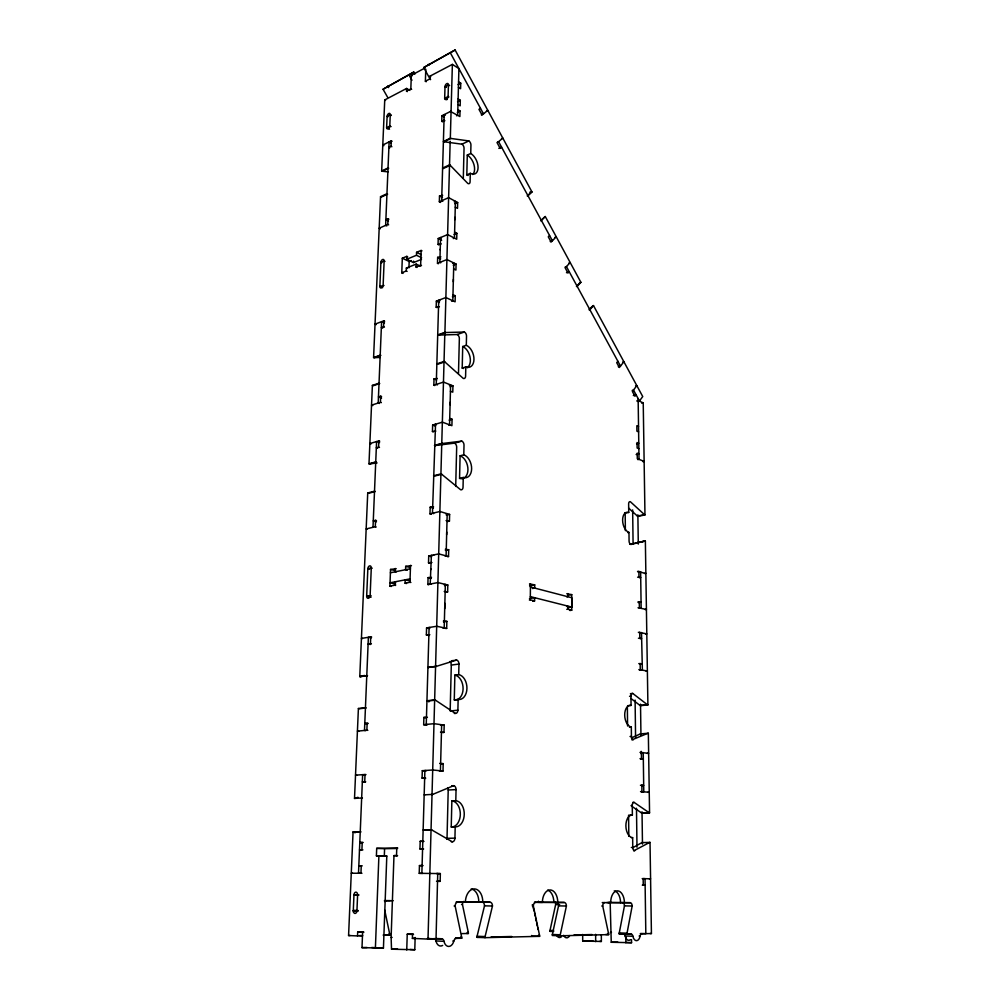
<?xml version="1.0" encoding="UTF-8"?>
<svg xmlns="http://www.w3.org/2000/svg" width="1000" height="1000" viewBox="0 0 1000 1000"><rect width="100%" height="100%" fill="white"/><g stroke="black" fill="none" stroke-linecap="round" stroke-linejoin="round"><path stroke-width="1.5" d="M566.812 593.737L571.737 594.637L571.737 610.212L567.725 609.212L567.725 606.075L566.8 606.225M567.737 593.587L567.725 596.7L566.8 596.85M567.537 607.762L571.75 607.087L571.75 597.737L530.438 586.975M532.712 601.237L534.575 600.925L534.6 597.712L529.475 598.575M529.513 583.938L534.7 584.888L534.675 588.088L532.35 588.5M534.575 600.925L530.312 599.862L530.45 583.775M446.9 839.35A3.762 2.55 -89.9 0 0 447.025 838.312L448.212 790.013A3.7 2.512 88.3 0 0 447.713 787.65M450.163 710.987L451.3 665.075A3.55 2.425 83.1 0 0 449.837 661.538M455.7 486.438L456.675 447.188A3.375 2.225 74.4 0 0 454.425 443.162L435.15 445.538A3.438 2.3 73.9 0 1 434.45 445.438L441.825 443.363A3.45 2.3 74 0 0 442.512 443.475L461.763 441.125A3.388 2.225 74.4 0 1 464.012 445.163L463.787 454.8A11.887 7.837 75.2 0 1 471.625 468.888A11.887 7.837 75.2 0 1 463.263 477.463L459.562 478.4L460.1 455.8L463.787 454.8M458.488 373.5L459.35 338.575A3.312 2.112 70.9 0 0 457.163 334.525L438.375 335.087A3.375 2.175 70.3 0 1 437.713 334.925L444.913 332.375A3.388 2.175 70.4 0 0 445.588 332.537L464.338 332.025A3.337 2.112 71 0 1 466.525 336.087L466.312 345.288A11.675 7.425 71.6 0 1 473.963 359.462A11.675 7.425 71.6 0 1 465.812 366.887L462.2 368.075L462.713 346.512L466.312 345.288M463.312 178.012L464.038 148.262A3.25 1.9 66.5 0 0 461.95 144.188L444.038 141.762A3.312 1.95 65.9 0 1 443.4 141.512L450.325 138.2A3.325 1.95 66 0 0 450.962 138.463L468.85 140.938A3.262 1.887 66.6 0 1 470.938 145.037L470.75 153.475A11.425 6.675 67 0 1 478.062 167.75A11.425 6.675 67 0 1 470.288 173.3L466.812 174.862L467.287 155.075L470.75 153.475M455.188 826.862L451.238 826.975L451.863 800.9L455.8 800.725A13.088 8.825 89 0 1 464.25 814.412A13.088 8.825 89 0 1 455.188 826.862L454.938 838.15A3.775 2.55 90 0 1 452.3 841.8L451.312 841.812M458.137 699.463L454.275 699.887L454.862 675.113L458.713 674.613A12.537 8.525 84 0 1 466.938 688.475A12.537 8.525 84 0 1 458.137 699.463L457.887 710.188A3.613 2.462 84.9 0 1 455.337 713.4L454.363 713.5M455.8 800.725L456.05 789.6A3.713 2.512 88.1 0 0 453.625 785.675L451.662 785.775M458.713 674.613L458.95 664.05A3.562 2.425 83 0 0 456.6 660.075L454.675 660.337M463.263 477.463L463.038 487.238A3.413 2.263 75.9 0 1 460.613 489.75L441.662 474.237A3.475 2.338 75.3 0 0 440.975 473.875L433.562 475.812A3.45 2.338 75.3 0 1 434.25 476.175L441.662 474.237M465.812 366.887L465.6 376.213A3.35 2.15 72.1 0 1 463.237 378.4L444.775 361.863A3.413 2.212 71.5 0 0 444.1 361.45L436.85 363.875A3.388 2.212 71.4 0 1 437.525 364.288L444.775 361.863M470.288 173.3L470.087 181.85A3.275 1.938 67.3 0 1 467.837 183.475L450.225 165.325A3.337 1.988 66.6 0 0 449.575 164.838L442.612 168.05A3.325 1.988 66.5 0 1 443.263 168.525L450.225 165.325M444.7 608.737L444.85 603.312M436.538 881.275L440.15 881.338L440.35 873.587L419.225 873.325L419.45 865.6L422.088 865.588M439.562 771.263L443 771.038L443.188 763.637L439.65 763.425M442.525 732.513L443.988 732.387L444.188 725.088L434.012 723.688L423.675 724.688L423.888 717.412L427.413 717.288M445.725 628.525L446.675 628.375L446.863 621.375L443.425 621M445.712 592.238L447.612 591.888L447.8 585L437.938 582.575L427.875 584.487L428.075 577.612L431.512 577.362M447.587 556.7L448.525 556.512L448.7 549.725L445.337 549.263M447.575 521.525L449.438 521.087L449.613 514.412L439.925 511.5L429.988 513.85L430.188 507.175L433.575 506.863M449.712 418.375L452.075 419.263L451.9 425.675L442.413 422.175L432.65 425.062L432.45 431.5L433.35 431.825M437.325 378.45L434.025 378.875L433.837 385.188L443.525 382.088L452.938 385.838L452.775 392.163L450.425 391.25M452.962 294.662L455.262 295.738L455.1 301.825L445.887 297.538L436.362 301.112L436.175 307.225L437.05 307.613M440.875 256.825L437.663 257.35L437.488 263.337L446.938 259.562L456.075 264.075L455.925 270.062L453.65 268.95M454.613 232.162L456.863 233.337L456.712 239.25L447.638 234.587L438.237 238.5L438.05 244.438L438.913 244.875M442.675 195.362L439.513 195.938L439.338 201.762L448.663 197.65L457.663 202.525L457.512 208.363L455.275 207.162M457.837 109.612L460.025 110.95L459.875 116.55L450.5 111.475M458.125 98.912L460.3 100.262L460.163 105.838L457.975 104.488M458.575 81.812L460.737 83.188L460.6 88.713L458.425 87.338M413.525 934.412L412.512 934.438L412.4 938.388L428.013 939.087L444.837 332.788M444.913 332.375L450.175 141.237M450.325 138.2L452.375 64.388L429.888 76.2L429.8 78.925L430.625 79.45M450.075 404.775L450.138 402.275M453.312 281.775L453.375 279.413M454.938 219.625L455 217.338M446.65 534.675L446.725 532.05M421.863 873.325L424.888 770.512L426.188 770.638M430.225 584.05L431.375 555.425M435.538 424.212L432.463 513.263L433.675 513.625M442.788 201.35L441.65 200.738L444.188 114.6L451.075 111.188M446.875 99.65L444.675 98.287L445.012 86.587A2.438 1.438 -61.9 0 1 446.788 83.637A2.438 1.438 -61.9 0 1 448.425 84.838L449.663 85.612M448.425 84.838L448.088 96.55L444.675 98.287M397.512 855.625L393.975 855.612L391.112 937.438L391.525 949.2L414.787 949.737L415.15 937.475M423.4 849.087L419.95 848.938L420.188 841.287L423.787 841.287M425.475 778.45L422.075 778.125L422.3 770.688L432.725 769.987L443 771.038M429.188 635.487L426.362 634.913L426.575 627.9L436.725 626.263L446.675 628.375M430.375 563.275L428.525 562.8L428.725 555.988L438.738 553.888L448.525 556.512M442.575 121.838L441.737 121.337L441.912 115.725L444.188 114.6L445.3 115.262M440.213 249.925L440.238 249.125M430.8 569.7L430.825 568.775M406.737 950L407.238 934.212L413.263 934.087M406.5 583.538L405.1 583.212L405.213 579.825L410.325 581.062M411.463 565.588L405.688 566.35L405.562 569.712L407.425 570.175M416.925 267.462L416.062 267.05L416.175 264.1L420.475 266.15M407.65 256.788L406.788 256.363L406.688 259.288L416.475 255.263L416.575 252.325L421.138 250.45L422 250.863M396.512 855.588L396.775 848.037L397.762 848.075M426.2 81.762L425.375 81.25L425.788 69.262M405.1 583.212L409.963 582.263L410.525 565.35M416.062 267.05L420.637 265.2L421.138 250.45M408.938 267.838L409.175 261.5L411.4 260.587M406.688 259.288L413.537 262.575L413.587 261.125M375.387 948.35L378.9 855.775L386.8 856.062L383.438 948.1L362 947.638L362.612 932.337L363.625 932.325M391.312 586.475L389.913 586.15L390.538 569.45L396.213 568.7M403.062 273.412L401.763 272.812L402.312 258.212L406.788 256.363M409.9 90.438L406.613 88.438L406.512 91.125L410.825 88.875L411.325 75.287L424.925 68.037M396.775 848.037L376.7 848.35L376.413 855.8L384.312 856.087L384.588 848.688L397.375 848.487M389.913 586.15L394.675 585.225L394.8 581.862L395.725 582.087M395.288 568.475L395.163 571.812L396.1 572.05M401.763 272.812L406.25 271L406.362 268.062L416.175 264.1M362.25 865.85L361.25 865.825L360.95 873.25L351.262 873.238L352.6 873.275M363.212 842.5L362.225 842.463L361.912 849.812L359.487 849.85L362.9 849.85M365.262 782.087L362.337 781.825L364.738 781.675L365.025 774.513L366 774.613M358.7 731.312L357.413 731.15L366.863 730.225L367.15 723.213L368.113 723.337M370.475 644.488L368.113 644.05L370.45 643.675L370.725 636.912L371.675 637.087M367.088 529.175L366.175 528.925L375.288 526.775L375.55 520.325L376.463 520.588M377.675 448.237L376.325 447.788L378.575 447.137L378.837 440.9L379.738 441.213M372.713 405.6L371.525 405.163L380.438 402.312L380.688 396.188L381.575 396.525M382.675 328.125L381.362 327.575L383.562 326.763L383.812 320.838L384.675 321.213M380.325 228.775L379.188 228.212L387.8 224.425L388.025 218.775L388.888 219.2M389.738 147.8L388.9 147.338L391.025 146.287L391.262 140.825L392.088 141.3M353.275 911L353.963 894.925A2.812 1.812 -86.5 0 1 355.9 892.163A2.812 1.812 -86.5 0 1 357.6 894.987L356.925 911.1A2.1 1.363 -87 0 1 356.675 912.212L355.838 913.175A3.425 2.212 -86.9 0 1 354.338 913.225L353.438 912.125A2.1 1.363 -87 0 1 353.275 911L357.938 911.087M373 527.312L376.587 441.562L379.575 442.575M391.35 143.125L389.125 141.875L385.637 225.375L386.775 225.95M389.787 126.062L390.262 114.712A2.338 1.338 -63.6 0 0 388.775 113.5A2.338 1.338 -63.6 0 0 387.113 116.325L386.625 127.662L389.787 126.062L390.9 126.688M353.062 831.912A3.638 2.637 -88 0 1 353.8 832.1L361 831.912A3.663 2.637 -88.2 0 0 360.25 831.712L353.062 831.912L348.575 935.537L357.525 935.938L357.688 932.125L363.725 932.025M361.662 798.05A3.6 2.612 90 0 0 362.413 797.95L354.513 798.413L358.4 708.512L365.438 707.712A3.5 2.562 85.8 0 1 366.175 707.962L359.125 708.763A3.487 2.562 85.9 0 0 358.4 708.512M359.775 676.612L366.788 675.675A3.462 2.525 83.8 0 0 367.512 675.65L360.513 676.6A3.438 2.537 83.9 0 1 359.775 676.612L367.725 492.987L374.513 491.213A3.312 2.362 75.1 0 1 375.2 491.55L368.413 493.325A3.3 2.362 75.1 0 0 367.725 492.987M377.062 462.938L369.688 463.9A3.287 2.325 73.6 0 1 368.988 463.812L372.388 385.4L379.025 383.188A3.262 2.237 70.8 0 1 379.7 383.562L373.05 385.788A3.25 2.25 70.7 0 0 372.388 385.4M380.262 357.413L374.263 357.688A3.237 2.212 69.6 0 1 373.587 357.537L380.55 196.663L386.962 193.713A3.2 2.013 65.5 0 1 387.6 194.163L381.2 197.113A3.175 2.013 65.4 0 0 380.55 196.663M388.025 171.863L382.312 171.262A3.175 1.988 64.8 0 1 381.662 171.025L384.738 99.938L406.613 88.438M622.5 902.55A3.337 1.925 89.1 0 1 624.45 905.875L619.275 932.913A3.375 1.938 89.9 0 0 619.2 933.875L626.975 934.163A3.388 1.938 89.7 0 1 627.038 933.188L632.163 906.025A3.35 1.925 89 0 0 630.212 902.688L608.138 902.5M534.487 902.262L556.413 902.337A3.525 2.15 -89.7 0 1 558.55 905.863L552.362 934.475A3.575 2.175 -88.9 0 0 552.263 935.5L560.175 935.812A3.588 2.175 -89 0 1 560.262 934.788L566.4 906.025A3.538 2.15 -89.9 0 0 564.263 902.475L534.65 902.375M553.513 931.475L549.938 931.338A3.237 1.975 -88.9 0 1 550.025 930.413L555.662 904.488A3.2 1.963 -89.7 0 0 554.438 901.525M482.137 902.087A3.75 2.425 -88.3 0 1 484.5 905.837L477.075 936.25A3.8 2.45 -87.2 0 0 476.962 937.337L484.975 937.675A3.825 2.45 -87.4 0 1 485.1 936.575L492.463 906.012A3.762 2.425 -88.4 0 0 490.1 902.25L456.438 902.013M637.712 401.45L639.45 400.988L642.738 396.562L593.488 305.587A2.925 2.312 42 0 0 592.888 305.912L589.225 309.212M617.863 361.238L616.712 362.688L619.35 367.525L623.9 361.763L622.6 362.15M592.888 305.912L589.275 310.05A2.938 2.325 42 0 1 589.875 309.725L593.488 305.587M580.887 282.312L577.2 286.375A2.963 2.362 44.1 0 1 576.475 286.5L580.163 282.438A2.95 2.35 44.2 0 0 580.887 282.312L545.288 216.55A3.025 2.425 48.9 0 0 544.688 216.925L541.087 220.613M549.575 235.525L548.275 236.825L551.112 242.05L556.263 236.825L554.963 237.325M545.288 216.55L540.763 220.763A3.038 2.425 48.7 0 1 541.362 220.387M531.987 191.988A3.062 2.462 51.2 0 1 531.275 192.15L527.25 195.912A3.075 2.462 51.1 0 0 527.975 195.75L531.987 191.988L455.112 50L423.713 67.562L430.363 79.6M480.438 108.225L478.975 109.375L482.038 115L487.8 110.375L486.525 111M423.713 67.562L455.112 50M387.675 97.387L383.05 89.25L413.812 72.062L414.913 74.037M383.05 89.25L413.812 72.062M633.737 850.812L649.5 842.5A3.212 1.825 87.2 0 1 650.025 842.4L651.425 933.55L640.4 933.737M632.7 847.763L641.925 842.625A3.2 1.825 87.3 0 1 642.45 842.525M425.375 81.25L429.8 78.925M448.425 84.963L445.012 86.713L446.112 87.4M458.013 84.588L460.737 83.188M457.562 101.638L460.3 100.262M391.262 140.825L382.788 145.025L383.9 145.638M457.275 112.312L460.025 110.95M441.737 121.337L444.025 120.213L444.862 120.712M456.538 115.775L457.688 115.213L458.913 68.6L452.375 64.388M481.35 114.875L483.488 113.837L450.562 53.238M381.662 171.025L388.038 167.987A3.188 1.975 64.9 0 0 388.688 168.212L382.312 171.262M444.038 141.762L450.962 138.463M461.95 144.188L468.85 140.938M501.525 138.688L502.812 138.088L497.175 142.85L500.175 148.375L501.587 147.162L498.85 148.425M497.312 142.25L498.6 141.662L552.413 240.738L550.25 241.562M631.912 739.887L647.825 733.3A3.088 1.775 84.3 0 1 648.337 733.25L649.562 812.825L642.038 813.088A3.162 1.812 86.3 0 1 641.513 812.913L631.263 805.9M631.375 737.913L640.425 733.888A3.075 1.775 84.3 0 1 640.938 733.838M388.025 218.775L385.875 219.737L388.425 221.012M454.25 201.825L455.425 201.312L454.462 238.088L453.275 238.575M454.862 203.75L457.663 202.525M432.038 794.463A3.775 2.6 88.5 0 0 432.788 794.375L453.625 785.675M454.05 234.5L456.863 233.337M438.05 244.438L441.262 243.9M413.537 262.575L421.488 259.35M452.612 263.412L453.8 262.95L452.812 300.763L451.613 301.2M357.938 797.262L355.262 798.312A3.588 2.612 -89.9 0 1 354.513 798.413M453.237 265.188L456.075 264.075M383.812 320.838L375.037 324.137L376.2 324.625M452.4 296.812L455.262 295.738M436.175 307.225L439.425 306.737M568.913 263.05L570.2 262.575L565.188 267.913L567.975 273.038L569.225 271.7L566.475 272.7M565.15 267.05L566.438 266.575L620.487 366.075L618.325 366.712M373.587 357.537L380.2 355.213A3.25 2.2 69.7 0 0 380.875 355.35L374.263 357.688M438.375 335.087L445.588 332.55M457.163 334.525L464.338 332.025M380.688 396.188L378.45 396.912L381.562 398.062M449.375 385.288L450.6 384.913L449.55 424.812L448.625 425.075M450.025 386.763L452.938 385.838M456.6 660.075L436.337 666.363A3.625 2.512 83 0 1 435.613 666.375L427.925 667.412A3.6 2.512 83.1 0 0 428.65 667.4L431.225 666.6M360.513 676.6L364.412 675.425M434.925 424.387L436.275 424.775M449.137 420.125L452.075 419.263M378.837 440.9L369.862 443.55L371.062 443.95M432.45 431.5L435.788 431.112M635.538 386.012L636.825 385.65L632.388 391.5L634.963 396.25L636.075 394.775L633.325 395.55M368.988 463.812L375.737 461.912A3.3 2.325 73.6 0 0 376.425 462.013L369.688 463.9M435.15 445.538L442.512 443.475M632.2 390.4L633.5 390.037L639.45 400.988M454.425 443.162L461.763 441.125M636.725 400.975L638.162 400.588L643.225 402.875L644.963 514.913L637.9 516.362A2.9 1.65 78.1 0 1 637.4 516.075L628.612 508.088M641.787 403.263L643.225 402.875M636.6 443.775L638.775 443.225L637.062 442.525L637.15 448L638.862 448.7M630.9 698.438L640.025 705.425A3.05 1.762 83.4 0 0 640.537 705.65L647.9 704.938L645.362 541.075A2.938 1.663 78.9 0 0 644.875 541.025L630.887 544.5A2.975 1.713 78.8 0 1 629.075 541.038L628.975 532.425A10.362 5.962 78.3 0 1 622.612 520.3A10.362 5.962 78.3 0 1 628.737 512.425L628.638 503.913A2.938 1.688 77.8 0 1 630.363 501.712L644.463 514.625A2.913 1.65 78 0 0 644.963 514.913M629.925 544.325L644.875 541.025M636.138 454.525L638.938 453.85L637.212 453.15L637.3 458.663L644.137 461.4L642.962 461.675M375.55 520.325L373.263 520.875L376.475 521.775M637.837 459.625L639.012 459.35L638.138 398.575M445.962 513.975L447.2 513.688L446.1 555.862L445.15 556.05M446.35 515.163L449.613 514.412M446.087 520.6L449.438 521.087M445.412 550.413L448.7 549.725M624.625 513.025A10.337 5.975 78.3 0 1 625.175 513.175L628.737 512.425M431.062 555.5L432.137 555.712M433.4 555L434.025 554.875M637.4 516.075L644.463 514.625M428.525 562.8L431.938 562.525M390.412 572.775L410.412 568.725M627.863 532.638L628.975 532.425M410.075 578.875L390.037 582.8L395.675 584.138M645.362 541.075L638.263 542.425A2.925 1.675 78.9 0 0 637.762 542.388M444.4 584.575L445.35 584.4L444.2 627.85L442.925 628.05M444.475 585.612L447.8 585M444.212 591.475L447.612 591.888M529.587 585.8L534.7 584.888M637.525 571.4L645.263 573.362M638.225 572.112L640.625 571.688L641.15 608.025M644.513 573.5L645.863 573.263M637.6 577.188L640.713 577.475L639.362 577.7M529.375 600.013L530.312 599.862M567.587 595.325L571.737 594.637M443.512 621.925L446.863 621.375M370.725 636.912L361.438 638.413L362.375 638.587M566.788 609.362L567.725 609.212M569.888 610.513L571.737 610.212M426.362 634.913L429.837 634.712M637.938 601.912L641.062 602.175L638.35 602.6M638.025 607.762L646.425 609.438L645.212 609.625M640.85 608.075L639.338 608.3M638.35 632.312L646.8 633.862L645.588 634.025M639.375 632.85L641.5 632.562L642.375 669.9M451.325 660.8L453.713 660.462M638.438 638.237L641.587 638.488L640.212 638.675M428.65 667.4L436.337 666.363M451.3 665.075L458.95 664.05M638.787 663.6L641.95 663.825L639.663 664.1M638.862 669.613L647.375 670.962L646 671.125M639.587 670.113L642.038 669.825M435.4 700.15A3.663 2.537 84.8 0 0 434.675 699.887L426.938 700.763A3.65 2.55 84.9 0 1 427.663 701.025L435.4 700.15L455.337 713.4M450.65 710.938L457.887 710.188M630.425 693.675L632.737 693.438L647.387 704.712A3.062 1.762 83.3 0 0 647.9 704.938M367.15 723.213L364.787 723.45L367.663 723.838M629.55 696.3L630.95 696.162A3.1 1.8 83.2 0 1 632.737 693.438M627.575 705.725L631.062 705.387L630.95 696.162M640.025 705.425L647.387 704.712M440.35 724.862L441.65 724.737L440.438 770.775L439.462 770.837M441.262 725.375L444.188 725.088M440.487 732.138L443.988 732.387M629.45 727.2L631.312 727.05L631.425 736.388A3.137 1.825 84.4 0 0 633.312 739.788M640.425 733.888L648.337 733.25M630.025 736.5L631.425 736.388M440.737 763.8L443.188 763.637M640 752.412L648.637 753.325L647.25 753.413M640.738 752.738L643.225 752.575L643.787 791.712L641.438 791.825M365.025 774.513L355.513 775.15L356.812 775.275M640.088 758.637L643.312 758.787L640.512 758.975M422.075 778.125L425.637 778.05M448.212 790.013L456.05 789.6M432.788 794.375L424.175 794.862A3.762 2.6 88.7 0 0 424.925 794.775M640.45 785.275L643.7 785.413L641.35 785.525M640.537 791.587L649.25 792.275L647.837 792.337M632.675 802.425L634.087 802.375L649.038 812.65A3.175 1.812 86.3 0 0 649.562 812.825M631.312 805.438L632.263 805.4A3.212 1.863 86.3 0 1 634.087 802.375M641.513 812.913L649.038 812.65M629.525 815.138L632.375 815.05L632.263 805.4M391.525 949.2L397.562 949.013M610.163 902.1L611.25 942.275L617.837 942.138M611.25 942.275L631.55 942.7L631.512 939.613M362 947.638L367.05 947.487M582.688 934.438L582.7 941.087L593.25 941.112M582.7 941.087L601.375 941.45L601.325 934.788M431.8 829.963L423.888 830.188A3.812 2.625 -89.6 0 0 423.137 829.975L431.05 829.762A3.837 2.625 -89.8 0 1 431.8 829.963L452.3 841.8M428.013 939.087L441.587 938.75A3.962 2.625 -86.2 0 1 444 941.325A7.875 5.2 -86.5 0 0 448.787 946.45A7.875 5.2 -86.5 0 0 453.825 941.062A3.925 2.575 -86.5 0 1 456.312 938.388L461.712 938.25A3.9 2.562 -86.7 0 0 461.637 937.138L455.125 906A3.862 2.55 -87.7 0 1 457.762 902.15L490.1 902.25M484.975 937.675L539.612 936.325A3.663 2.263 -88.5 0 0 539.525 935.275L533.362 906.012A3.625 2.25 -89.3 0 1 535.65 902.387M560.175 935.812L608.663 934.613A3.45 2.013 -89.9 0 0 608.562 933.625L602.725 906.025A3.425 2.013 89.4 0 1 604.712 902.613L630.212 902.688M626.975 934.163L631.05 934.062A3.388 1.925 89.8 0 1 632.9 936.263A6.737 3.812 89.6 0 0 636.55 940.662A6.737 3.812 89.6 0 0 640.1 936.075A3.35 1.887 89.6 0 1 641.85 933.787M391.112 937.438L392.113 937.412M610.388 932.425L611.45 932.4M412.4 938.388L415.412 938.312M427.95 938.525L429.35 938.5M476.962 937.337L480.525 937.25M491.087 937L511.712 936.488M574.012 934.975L592.038 934.538M619.2 933.875L631.05 934.062M447.025 838.312L454.938 838.15M383.413 935.225L389.775 935.15A3.713 2.562 -85 0 0 389.7 934.087L384.688 909.963M461.737 933.625L468.387 933.475A3.5 2.288 -87.1 0 0 468.312 932.487L462.45 904.5A3.475 2.275 -87.9 0 1 463.762 901.425M357.525 935.938L362.562 935.825M362.225 842.463L359.8 842.5L362.275 842.613M631.45 837.712L632.65 837.688L632.762 847.45A3.262 1.875 87.4 0 0 634.688 850.8M348.575 935.537L350.087 935.5M549.938 931.338L553.587 931.263M641.925 842.625L650.025 842.4M419.95 848.938L423.575 848.95M631.337 847.475L632.762 847.45M529.862 192.162L531.275 192.15M376.413 855.8L378.9 855.775M384.312 856.087L386.8 856.062M361.25 865.825L358.825 865.837L361.312 865.913M358.288 910.625L353.3 910.537L356.95 910.638M436.4 873.525L437.738 873.525L436.025 938.888L427.45 938.512M437.35 873.587L440.35 873.587M564.263 902.475L557.775 902.463A12.525 7.7 -89.7 0 0 550.125 889.938A12.525 7.7 -89.7 0 0 542.375 902.412L538.413 902.337A12.5 7.713 -89.6 0 1 538.45 901.2M642.212 878.612L645.037 878.662L645.825 933.7L640.475 933.5M649.312 878.8L650.588 878.8L643.175 878.625L643.263 885.175L645.125 885.212L642.725 885.188M384.712 900.6L390.25 900.688M384.412 900.688L393.175 900.7M642.3 885.163L643.263 885.175M358.45 894.963L353.963 894.925L358.938 895M437.537 881.287L440.15 881.338M602.275 902.562L604.712 902.613M606.812 902.55L610.7 902.625A11.825 6.863 89.1 0 1 617.463 890.85A11.825 6.863 89.1 0 1 624.425 902.663M461.362 902.087L465.375 902.175A13.325 8.7 -88.2 0 1 474.325 888.913A13.325 8.7 -88.2 0 1 482.775 902.225M456.262 902.113L457.762 902.15M555.662 904.488L559.65 904.575M624.45 905.875L632.163 906.025M532.35 904.587L534.188 911.213M601.75 906.012L602.725 906.025M558.55 905.863L566.4 906.025M461.55 904.488L462.45 904.5M532.362 906L533.362 906.012M484.5 905.837L492.463 906.012M361.938 873.275L358.512 873.25L362.638 774.675L365.238 774.925M454.113 905.975L455.125 906M419.225 873.325L422.688 873.4M419.45 865.6L423.088 865.612M393.975 855.612L397.438 855.738M650.1 933.512L651.425 933.55M550.025 930.413L553.587 930.537M619.275 932.913L627.038 933.188M607.587 933.587L608.562 933.625M605.725 934.5L608.663 934.613M639.125 936.038L640.1 936.075M623.288 933.775A3.375 1.938 89.9 0 1 625.138 935.975L632.9 936.263M552.362 934.475L560.262 934.788M467.4 932.45L468.312 932.487M538.525 935.238L539.525 935.275M466.562 933.413L468.387 933.475M539.612 936.325L531.663 936.012A3.65 2.263 -88.4 0 0 531.65 935.475M376.7 848.35L384.588 848.688M477.075 936.25L485.1 936.575M599.738 941.388L601.375 941.45M626.95 942.513L631.55 942.7M357.688 932.125L362.612 932.337M407.238 934.212L412.512 934.438M388.787 934.05L389.7 934.087M460.625 937.1L461.637 937.138M383.375 934.862L389.775 935.15M455.675 937.987L461.712 938.25M455.3 938.337L456.312 938.388M436.037 938.5L441.587 938.75M359.625 935.5L362.562 935.625M452.812 941.012L453.825 941.062M434.113 938.475A3.95 2.625 -86 0 1 435.938 940.95L444 941.325M420.188 841.287L423.625 841.462M371.725 947.487L383.438 948.1M410 949.488L414.787 949.737M364.738 781.675L365.712 781.762M422.3 770.688L425.688 771.025M366.863 730.225L367.825 730.35M365.775 730.625L364.487 730.462L368.387 637.288L371.25 637.837M423.675 724.688L426.55 725.088M427.525 724.613L426.25 724.438L429.1 627.487L430.35 627.75M423.888 717.412L426.287 717.75M370.45 643.675L371.388 643.863M426.575 627.9L429.387 628.488M371.075 595.662L366.675 596.112L367.85 568.688A2.525 1.663 -75.6 0 1 369.675 565.875A2.525 1.663 -75.6 0 1 371.287 567.962L372.225 568.2M371.15 597.112L366.675 596.112A2.55 1.675 -76.6 0 0 368.312 598.275A2.55 1.675 -76.6 0 0 370.138 595.45L371.287 567.962L367.85 568.688L369.7 569.138M394.675 585.225L395.6 585.45M409.963 582.263L410.887 582.487M430.375 584.012L431.312 584.237M427.875 584.487L428.8 584.712M390.538 569.45L395.637 570.7M428.075 577.612L431.325 578.425M405.688 566.35L410.312 567.513M530.35 596.625L571.75 607.087M428.725 555.988L431.5 556.712M375.288 526.775L376.2 527.025M429.988 513.85L431.362 514.25M430.188 507.175L433.387 508.137M378.575 447.137L379.487 447.438M432.65 425.062L435.337 426.037M379.387 403.462L378.2 403.025L381.6 321.662L384.513 322.9M380.438 402.312L381.325 402.638M433.837 385.188L434.725 385.538M437.438 384.888L436.25 384.412L438.725 300.225L439.888 300.763M434.025 378.875L436.688 379.938M383.562 326.763L384.438 327.125M638.612 431.875L636.912 431.15L636.838 425.712L638.538 426.438M382.625 287.625L379.862 286.388L380.887 262.362A2.375 1.45 -66.6 0 1 382.612 259.525A2.375 1.45 -66.6 0 1 384.137 261L385 261.413M384 285.462L379.862 286.388A2.387 1.462 -67.2 0 0 381.413 287.9A2.387 1.462 -67.2 0 0 383.137 285.075L384.137 261L380.887 262.362L381.75 262.762M436.362 301.112L439.4 302.512M406.25 271L407.113 271.413M406.362 268.062L407.225 268.475M402.312 258.212L409.175 261.5M420.637 265.2L421.5 265.613M437.488 263.337L438.35 263.762M416.475 255.263L421.625 257.762M440.7 262.825L439.837 262.4L440.575 237.525L441.425 237.963M416.575 252.325L421.3 254.625M437.663 257.35L440.675 258.837M387.8 224.425L388.65 224.85M438.237 238.5L441.65 240.238M439.338 201.762L440.613 202.438M439.513 195.938L442.475 197.537M353.8 832.1L355.1 832.812M391.025 146.287L391.863 146.75M389.538 129.188L386.625 127.537A2.338 1.35 -63.8 0 0 388.125 128.763A2.338 1.35 -63.8 0 0 389.8 125.938L390.625 126.412M387.938 116.812L387.113 116.325L390.262 114.825L391.362 115.463M390.262 114.712L391.1 115.188M384.738 99.938L385.562 100.425M441.912 115.725L444.4 117.225M406.512 91.125L407.337 91.625M410.825 88.875L411.65 89.375M446.737 99.438L444.675 98.162A2.45 1.438 -62.1 0 0 446.325 99.388A2.45 1.438 -62.1 0 0 448.1 96.438L448.925 96.95M411.325 75.287L412.15 75.788M445.012 86.587L445.838 87.112M429.888 76.2L430.712 76.725M427.663 701.025L428.925 701.862M387.713 85.988L388.625 87.613M409.188 75.312L411.962 80.275M428.3 64.312L428.862 65.325M534.538 912.862L535.237 916.162M535.588 917.825L536.275 921.125M536.625 922.788L537.325 926.087M537.675 927.75L538.025 929.4M638.875 571.163L638.95 576.95M639.3 601.7L639.375 607.55M639.725 632.125L639.8 638.062M640.163 663.438L640.25 669.45M641.4 752.325L641.488 758.55M641.862 785.212L641.95 791.525M637.875 514.8L638.288 544.1M640.525 704.175L640.95 735.25M641.175 751.325L641.213 753.825M642.025 811.8L642.475 844.137M632.65 509.888L633.088 543.962M635.1 700.088L635.575 737.537M636.487 808.263L636.987 847.188M625.175 513.175L625.375 530.625M627.362 707.087L627.575 726M628.587 815.175L628.825 836.338M625.837 936.688L625.9 942.887M595.638 934.325L595.675 941.625M468.2 175.475A11.4 6.675 66.9 0 1 466.812 174.862M467.287 155.075A11.4 6.675 66.9 0 1 473.963 164.638A11.4 6.675 66.9 0 1 472.775 174.537M463.65 368.5A11.65 7.438 71.6 0 1 462.2 368.075M462.713 346.512A11.65 7.438 71.6 0 1 469.988 356.85A11.65 7.438 71.6 0 1 467.262 367.738M460.1 455.8A11.85 7.85 75.2 0 1 467.938 469.85A11.85 7.85 75.2 0 1 459.562 478.4M632.65 837.688A11.338 6.562 86.9 0 1 625.887 825.9A11.338 6.562 86.9 0 1 632.375 815.05M631.312 727.05A10.925 6.375 83.8 0 1 624.7 715.125A10.925 6.375 83.8 0 1 631.062 705.387M451.863 800.9A13.05 8.825 89.1 0 1 460.312 814.562A13.05 8.825 89.1 0 1 451.238 826.975M454.862 675.113A12.512 8.537 84 0 1 463.088 688.938A12.512 8.537 84 0 1 454.275 699.887M442.675 945.438A7.837 5.2 -86.3 0 1 435.938 940.95M630.487 939.613A6.7 3.825 89.7 0 1 625.138 935.975M471.175 888.938A13.288 8.713 -88.1 0 1 478.787 902.15M547.638 890.113A12.5 7.713 -89.6 0 1 553.837 902.387M614.25 890.863A11.8 6.875 89.2 0 1 620.55 902.6M384.588 901.538A3.688 2.562 -86 0 1 386.238 900.725M383.562 935.438A3.738 2.587 -84.8 0 1 384.338 935.263M561.613 936.612A6.425 3.9 -89.1 0 1 556.688 935.438M569.7 935.575A6.45 3.887 -89.2 0 1 563.638 935.325"/></g></svg>
